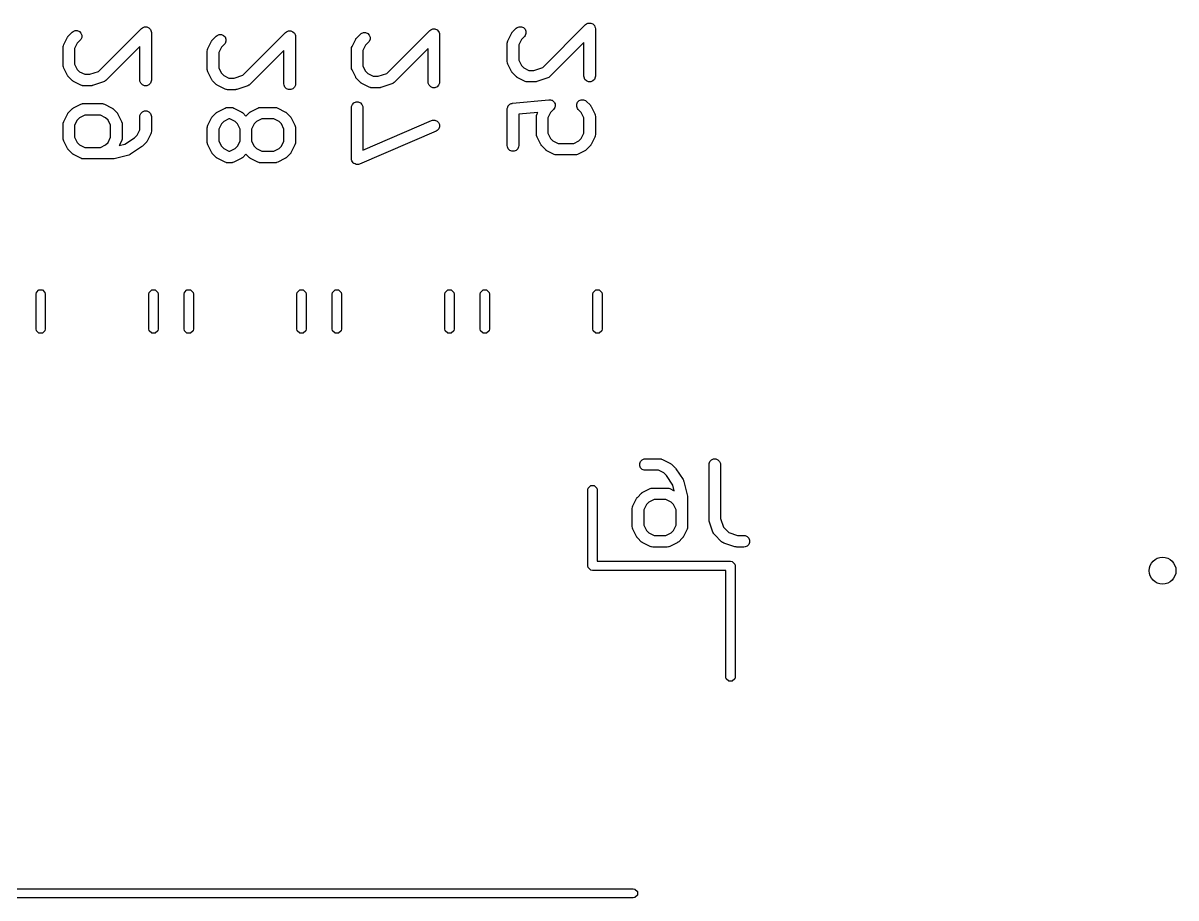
# Model space of a CAD drawing. Extents: x 0.28 to 2.83, y 0.23 to 2.12.
# Drawn here: x 2.215 to 2.807, y 0.232 to 0.681 of the extents above; entities that cross this region are included whole.
import ezdxf

# ---------------------------------------------------------------- set-up
doc = ezdxf.new("R2010")
doc.units = 0
doc.header["$MEASUREMENT"] = 0
doc.layers.add('BLACK', color=7, linetype='CONTINUOUS')

msp = doc.modelspace()

# ---------------------------------------------------------------- linework, layer by layer
at = {"layer": 'BLACK', "linetype": 'CONTINUOUS'}
for p, q in [((2.50427, 0.68064), (2.50502, 0.68095)), ((2.50502, 0.68095), (2.50533, 0.68108)), ((2.50533, 0.68108), (2.50648, 0.68108)), ((2.50648, 0.68108), (2.50755, 0.68064)), ((2.23832, 0.67452), (2.2402, 0.6764)), ((2.2402, 0.6764), (2.24065, 0.67677)), ((2.24065, 0.67677), (2.24171, 0.67721)), ((2.24171, 0.67721), (2.24286, 0.67721)), ((2.24286, 0.67721), (2.24393, 0.67677)), ((2.24393, 0.67677), (2.24474, 0.67595)), ((2.24474, 0.67595), (2.24518, 0.67489)), ((2.24518, 0.67489), (2.24518, 0.67374)), ((2.25381, 0.65627), (2.27582, 0.67827)), ((2.27582, 0.67827), (2.27627, 0.67864)), ((2.27627, 0.67864), (2.27702, 0.67895)), ((2.27702, 0.67895), (2.27733, 0.67908)), ((2.27733, 0.67908), (2.27848, 0.67908)), ((2.27848, 0.67908), (2.27955, 0.67864)), ((2.27955, 0.67864), (2.28036, 0.67783)), ((2.28036, 0.67783), (2.28062, 0.67721)), ((2.28062, 0.67721), (2.2808, 0.67676)), ((2.2808, 0.67676), (2.28086, 0.67619)), ((2.28086, 0.67619), (2.28086, 0.65181)), ((2.3142, 0.6744), (2.31465, 0.67477)), ((2.31465, 0.67477), (2.31571, 0.67521)), ((2.31571, 0.67521), (2.31686, 0.67521)), ((2.31686, 0.67521), (2.31793, 0.67477)), ((2.31793, 0.67477), (2.31874, 0.67395)), ((2.32781, 0.65427), (2.34982, 0.67627)), ((2.34982, 0.67627), (2.35027, 0.67664)), ((2.35027, 0.67664), (2.35102, 0.67695)), ((2.35102, 0.67695), (2.35133, 0.67708)), ((2.35133, 0.67708), (2.35248, 0.67708)), ((2.35248, 0.67708), (2.35355, 0.67664)), ((2.35355, 0.67664), (2.35436, 0.67583)), ((2.35436, 0.67583), (2.35462, 0.67521)), ((2.35462, 0.67521), (2.3548, 0.67476)), ((2.3548, 0.67476), (2.35486, 0.67419)), ((2.38632, 0.67352), (2.3882, 0.6754)), ((2.3882, 0.6754), (2.38865, 0.67577)), ((2.38865, 0.67577), (2.38971, 0.67621)), ((2.38971, 0.67621), (2.39086, 0.67621)), ((2.39086, 0.67621), (2.39193, 0.67577)), ((2.39193, 0.67577), (2.39274, 0.67495)), ((2.39274, 0.67495), (2.39318, 0.67389)), ((2.40181, 0.65527), (2.42382, 0.67727)), ((2.42382, 0.67727), (2.42427, 0.67764)), ((2.42427, 0.67764), (2.42502, 0.67795)), ((2.42502, 0.67795), (2.42533, 0.67808)), ((2.42533, 0.67808), (2.42648, 0.67808)), ((2.42648, 0.67808), (2.42755, 0.67764)), ((2.42755, 0.67764), (2.42836, 0.67683)), ((2.42836, 0.67683), (2.42862, 0.67621)), ((2.42862, 0.67621), (2.4288, 0.67576)), ((2.4288, 0.67576), (2.42886, 0.67519)), ((2.42886, 0.67519), (2.42886, 0.65081)), ((2.4639, 0.67201), (2.46577, 0.67576)), ((2.46577, 0.67576), (2.46593, 0.676)), ((2.46593, 0.676), (2.46596, 0.67608)), ((2.46596, 0.67608), (2.46602, 0.67616)), ((2.46602, 0.67616), (2.46608, 0.67625)), ((2.46608, 0.67625), (2.46614, 0.6763)), ((2.46614, 0.6763), (2.46632, 0.67652)), ((2.46632, 0.67652), (2.4682, 0.6784)), ((2.4682, 0.6784), (2.46865, 0.67877)), ((2.46865, 0.67877), (2.46971, 0.67921)), ((2.46971, 0.67921), (2.47086, 0.67921)), ((2.47086, 0.67921), (2.47193, 0.67877)), ((2.47193, 0.67877), (2.47274, 0.67795)), ((2.47274, 0.67795), (2.47318, 0.67689)), ((2.47318, 0.67574), (2.47274, 0.67467)), ((2.47318, 0.67689), (2.47318, 0.67574)), ((2.48181, 0.65827), (2.50382, 0.68027)), ((2.50382, 0.68027), (2.50427, 0.68064)), ((2.50755, 0.68064), (2.50836, 0.67983)), ((2.50836, 0.67983), (2.50862, 0.67921)), ((2.50862, 0.67921), (2.5088, 0.67876)), ((2.5088, 0.67876), (2.50886, 0.67819)), ((2.50886, 0.67819), (2.50886, 0.65381)), ((2.23558, 0.66869), (2.23564, 0.66926)), ((2.23564, 0.66926), (2.23568, 0.66936)), ((2.23568, 0.66936), (2.23569, 0.66947)), ((2.23569, 0.66947), (2.2359, 0.67001)), ((2.2359, 0.67001), (2.23777, 0.67376)), ((2.23777, 0.67376), (2.23793, 0.674)), ((2.23793, 0.674), (2.23796, 0.67408)), ((2.23796, 0.67408), (2.23802, 0.67416)), ((2.23802, 0.67416), (2.23808, 0.67425)), ((2.23808, 0.67425), (2.23814, 0.6743)), ((2.23814, 0.6743), (2.23832, 0.67452)), ((2.24284, 0.67069), (2.24149, 0.66799)), ((2.24437, 0.67222), (2.24284, 0.67069)), ((2.24474, 0.67267), (2.24437, 0.67222)), ((2.24518, 0.67374), (2.24474, 0.67267)), ((2.27495, 0.66906), (2.2575, 0.6516)), ((2.27495, 0.65181), (2.27495, 0.66906)), ((2.3099, 0.66801), (2.31177, 0.67176)), ((2.31177, 0.67176), (2.31193, 0.672)), ((2.31193, 0.672), (2.31196, 0.67208)), ((2.31196, 0.67208), (2.31202, 0.67216)), ((2.31202, 0.67216), (2.31208, 0.67225)), ((2.31208, 0.67225), (2.31214, 0.6723)), ((2.31214, 0.6723), (2.31232, 0.67252)), ((2.31232, 0.67252), (2.3142, 0.6744)), ((2.31837, 0.67022), (2.31684, 0.66869)), ((2.31874, 0.67067), (2.31837, 0.67022)), ((2.31874, 0.67395), (2.31918, 0.67289)), ((2.31918, 0.67174), (2.31874, 0.67067)), ((2.31918, 0.67289), (2.31918, 0.67174)), ((2.35486, 0.67419), (2.35486, 0.64981)), ((2.38369, 0.66847), (2.3839, 0.66901)), ((2.3839, 0.66901), (2.38577, 0.67276)), ((2.38577, 0.67276), (2.38593, 0.673)), ((2.38593, 0.673), (2.38596, 0.67308)), ((2.38596, 0.67308), (2.38602, 0.67316)), ((2.38602, 0.67316), (2.38608, 0.67325)), ((2.38608, 0.67325), (2.38614, 0.6733)), ((2.38614, 0.6733), (2.38632, 0.67352)), ((2.39084, 0.66969), (2.38949, 0.66699)), ((2.39237, 0.67122), (2.39084, 0.66969)), ((2.39274, 0.67167), (2.39237, 0.67122)), ((2.39318, 0.67274), (2.39274, 0.67167)), ((2.39318, 0.67389), (2.39318, 0.67274)), ((2.46358, 0.67069), (2.46364, 0.67126)), ((2.46358, 0.66131), (2.46358, 0.67069)), ((2.46364, 0.67126), (2.46368, 0.67136)), ((2.46368, 0.67136), (2.46369, 0.67147)), ((2.46369, 0.67147), (2.4639, 0.67201)), ((2.47084, 0.67269), (2.46949, 0.66999)), ((2.46949, 0.66999), (2.46949, 0.66201)), ((2.47237, 0.67422), (2.47084, 0.67269)), ((2.47274, 0.67467), (2.47237, 0.67422)), ((2.50295, 0.67106), (2.4855, 0.6536)), ((2.50295, 0.65381), (2.50295, 0.67106)), ((2.23558, 0.65931), (2.23558, 0.66869)), ((2.24149, 0.66799), (2.24149, 0.66001)), ((2.30958, 0.66669), (2.30964, 0.66726)), ((2.30958, 0.65731), (2.30958, 0.66669)), ((2.30964, 0.66726), (2.30968, 0.66736)), ((2.30968, 0.66736), (2.30969, 0.66747)), ((2.30969, 0.66747), (2.3099, 0.66801)), ((2.31684, 0.66869), (2.31549, 0.66599)), ((2.31549, 0.66599), (2.31549, 0.65801)), ((2.34895, 0.66706), (2.3315, 0.6496)), ((2.34895, 0.64981), (2.34895, 0.66706)), ((2.38358, 0.66769), (2.38364, 0.66826)), ((2.38358, 0.65831), (2.38358, 0.66769)), ((2.38364, 0.66826), (2.38368, 0.66836)), ((2.38368, 0.66836), (2.38369, 0.66847)), ((2.38949, 0.66699), (2.38949, 0.65901)), ((2.42295, 0.66806), (2.4055, 0.6506)), ((2.42295, 0.65081), (2.42295, 0.66806)), ((2.23564, 0.65874), (2.23558, 0.65931)), ((2.23568, 0.65864), (2.23564, 0.65874)), ((2.23569, 0.65853), (2.23568, 0.65864)), ((2.2359, 0.65799), (2.23569, 0.65853)), ((2.23777, 0.65424), (2.2359, 0.65799)), ((2.24149, 0.66001), (2.24284, 0.65731)), ((2.24284, 0.65731), (2.24403, 0.65612)), ((2.30964, 0.65674), (2.30958, 0.65731)), ((2.31549, 0.65801), (2.31684, 0.65531)), ((2.38364, 0.65774), (2.38358, 0.65831)), ((2.38368, 0.65764), (2.38364, 0.65774)), ((2.38369, 0.65753), (2.38368, 0.65764)), ((2.3839, 0.65699), (2.38369, 0.65753)), ((2.38949, 0.65901), (2.39084, 0.65631)), ((2.46364, 0.66074), (2.46358, 0.66131)), ((2.46368, 0.66064), (2.46364, 0.66074)), ((2.46369, 0.66053), (2.46368, 0.66064)), ((2.4639, 0.65999), (2.46369, 0.66053)), ((2.46577, 0.65624), (2.4639, 0.65999)), ((2.46949, 0.66201), (2.47084, 0.65931)), ((2.47084, 0.65931), (2.47203, 0.65812)), ((2.47203, 0.65812), (2.47473, 0.65677)), ((2.47731, 0.65677), (2.48181, 0.65827)), ((2.23793, 0.654), (2.23777, 0.65424)), ((2.23796, 0.65392), (2.23793, 0.654)), ((2.23802, 0.65384), (2.23796, 0.65392)), ((2.23808, 0.65375), (2.23802, 0.65384)), ((2.23814, 0.6537), (2.23808, 0.65375)), ((2.23832, 0.65348), (2.23814, 0.6537)), ((2.2402, 0.6516), (2.23832, 0.65348)), ((2.24042, 0.65142), (2.2402, 0.6516)), ((2.24048, 0.65136), (2.24042, 0.65142)), ((2.24056, 0.6513), (2.24048, 0.65136)), ((2.24065, 0.65123), (2.24056, 0.6513)), ((2.24072, 0.6512), (2.24065, 0.65123)), ((2.24097, 0.65105), (2.24072, 0.6512)), ((2.24403, 0.65612), (2.24673, 0.65477)), ((2.24673, 0.65477), (2.24931, 0.65477)), ((2.24931, 0.65477), (2.25381, 0.65627)), ((2.25687, 0.65112), (2.25634, 0.65089)), ((2.25695, 0.65119), (2.25687, 0.65112)), ((2.25705, 0.65123), (2.25695, 0.65119)), ((2.2575, 0.6516), (2.25705, 0.65123)), ((2.27501, 0.65124), (2.27495, 0.65181)), ((2.27545, 0.65017), (2.27501, 0.65124)), ((2.2808, 0.65124), (2.28036, 0.65017)), ((2.28086, 0.65181), (2.2808, 0.65124)), ((2.30968, 0.65664), (2.30964, 0.65674)), ((2.30969, 0.65653), (2.30968, 0.65664)), ((2.3099, 0.65599), (2.30969, 0.65653)), ((2.31177, 0.65224), (2.3099, 0.65599)), ((2.31193, 0.652), (2.31177, 0.65224)), ((2.31196, 0.65192), (2.31193, 0.652)), ((2.31202, 0.65184), (2.31196, 0.65192)), ((2.31208, 0.65175), (2.31202, 0.65184)), ((2.31214, 0.6517), (2.31208, 0.65175)), ((2.31232, 0.65148), (2.31214, 0.6517)), ((2.3142, 0.6496), (2.31232, 0.65148)), ((2.31684, 0.65531), (2.31803, 0.65412)), ((2.31803, 0.65412), (2.32073, 0.65277)), ((2.32073, 0.65277), (2.32331, 0.65277)), ((2.32331, 0.65277), (2.32781, 0.65427)), ((2.38577, 0.65324), (2.3839, 0.65699)), ((2.38593, 0.653), (2.38577, 0.65324)), ((2.38596, 0.65292), (2.38593, 0.653)), ((2.38602, 0.65284), (2.38596, 0.65292)), ((2.38608, 0.65275), (2.38602, 0.65284)), ((2.38614, 0.6527), (2.38608, 0.65275)), ((2.38632, 0.65248), (2.38614, 0.6527)), ((2.3882, 0.6506), (2.38632, 0.65248)), ((2.39084, 0.65631), (2.39203, 0.65512)), ((2.39203, 0.65512), (2.39473, 0.65377)), ((2.39473, 0.65377), (2.39731, 0.65377)), ((2.39731, 0.65377), (2.40181, 0.65527)), ((2.46593, 0.656), (2.46577, 0.65624)), ((2.46596, 0.65592), (2.46593, 0.656)), ((2.46602, 0.65584), (2.46596, 0.65592)), ((2.46608, 0.65575), (2.46602, 0.65584)), ((2.46614, 0.6557), (2.46608, 0.65575)), ((2.46632, 0.65548), (2.46614, 0.6557)), ((2.4682, 0.6536), (2.46632, 0.65548)), ((2.46842, 0.65342), (2.4682, 0.6536)), ((2.46848, 0.65336), (2.46842, 0.65342)), ((2.46856, 0.6533), (2.46848, 0.65336)), ((2.46865, 0.65323), (2.46856, 0.6533)), ((2.46872, 0.6532), (2.46865, 0.65323)), ((2.46897, 0.65305), (2.46872, 0.6532)), ((2.47271, 0.65117), (2.46897, 0.65305)), ((2.47326, 0.65097), (2.47271, 0.65117)), ((2.47473, 0.65677), (2.47731, 0.65677)), ((2.48434, 0.65289), (2.47872, 0.65101)), ((2.48487, 0.65312), (2.48434, 0.65289)), ((2.48495, 0.65319), (2.48487, 0.65312)), ((2.48505, 0.65323), (2.48495, 0.65319)), ((2.4855, 0.6536), (2.48505, 0.65323)), ((2.50301, 0.65324), (2.50295, 0.65381)), ((2.50345, 0.65217), (2.50301, 0.65324)), ((2.50427, 0.65136), (2.50345, 0.65217)), ((2.50533, 0.65092), (2.50427, 0.65136)), ((2.50755, 0.65136), (2.50648, 0.65092)), ((2.50836, 0.65217), (2.50755, 0.65136)), ((2.5088, 0.65324), (2.50836, 0.65217)), ((2.50886, 0.65381), (2.5088, 0.65324)), ((2.24471, 0.64917), (2.24097, 0.65105)), ((2.24526, 0.64897), (2.24471, 0.64917)), ((2.24536, 0.64896), (2.24526, 0.64897)), ((2.24546, 0.64892), (2.24536, 0.64896)), ((2.24604, 0.64886), (2.24546, 0.64892)), ((2.24978, 0.64886), (2.24604, 0.64886)), ((2.25008, 0.64889), (2.24978, 0.64886)), ((2.25015, 0.64888), (2.25008, 0.64889)), ((2.25026, 0.64891), (2.25015, 0.64888)), ((2.25036, 0.64892), (2.25026, 0.64891)), ((2.25043, 0.64895), (2.25036, 0.64892)), ((2.25072, 0.64901), (2.25043, 0.64895)), ((2.25634, 0.65089), (2.25072, 0.64901)), ((2.27627, 0.64936), (2.27545, 0.65017)), ((2.27733, 0.64892), (2.27627, 0.64936)), ((2.27848, 0.64892), (2.27733, 0.64892)), ((2.27955, 0.64936), (2.27848, 0.64892)), ((2.28036, 0.65017), (2.27955, 0.64936)), ((2.31442, 0.64942), (2.3142, 0.6496)), ((2.31448, 0.64936), (2.31442, 0.64942)), ((2.31456, 0.6493), (2.31448, 0.64936)), ((2.31465, 0.64923), (2.31456, 0.6493)), ((2.31472, 0.6492), (2.31465, 0.64923)), ((2.31497, 0.64905), (2.31472, 0.6492)), ((2.31871, 0.64717), (2.31497, 0.64905)), ((2.31926, 0.64697), (2.31871, 0.64717)), ((2.31936, 0.64696), (2.31926, 0.64697)), ((2.31946, 0.64692), (2.31936, 0.64696)), ((2.32004, 0.64686), (2.31946, 0.64692)), ((2.32378, 0.64686), (2.32004, 0.64686)), ((2.32408, 0.64689), (2.32378, 0.64686)), ((2.32415, 0.64688), (2.32408, 0.64689)), ((2.32426, 0.64691), (2.32415, 0.64688)), ((2.32436, 0.64692), (2.32426, 0.64691)), ((2.32443, 0.64695), (2.32436, 0.64692)), ((2.32472, 0.64701), (2.32443, 0.64695)), ((2.33034, 0.64889), (2.32472, 0.64701)), ((2.33087, 0.64912), (2.33034, 0.64889)), ((2.33095, 0.64919), (2.33087, 0.64912)), ((2.33105, 0.64923), (2.33095, 0.64919)), ((2.3315, 0.6496), (2.33105, 0.64923)), ((2.34901, 0.64924), (2.34895, 0.64981)), ((2.34945, 0.64817), (2.34901, 0.64924)), ((2.35027, 0.64736), (2.34945, 0.64817)), ((2.35133, 0.64692), (2.35027, 0.64736)), ((2.35248, 0.64692), (2.35133, 0.64692)), ((2.35355, 0.64736), (2.35248, 0.64692)), ((2.35436, 0.64817), (2.35355, 0.64736)), ((2.3548, 0.64924), (2.35436, 0.64817)), ((2.35486, 0.64981), (2.3548, 0.64924)), ((2.38842, 0.65042), (2.3882, 0.6506)), ((2.38848, 0.65036), (2.38842, 0.65042)), ((2.38856, 0.6503), (2.38848, 0.65036)), ((2.38865, 0.65023), (2.38856, 0.6503)), ((2.38872, 0.6502), (2.38865, 0.65023)), ((2.38897, 0.65005), (2.38872, 0.6502)), ((2.39271, 0.64817), (2.38897, 0.65005)), ((2.39326, 0.64797), (2.39271, 0.64817)), ((2.39336, 0.64796), (2.39326, 0.64797)), ((2.39346, 0.64792), (2.39336, 0.64796)), ((2.39404, 0.64786), (2.39346, 0.64792)), ((2.39778, 0.64786), (2.39404, 0.64786)), ((2.39808, 0.64789), (2.39778, 0.64786)), ((2.39815, 0.64788), (2.39808, 0.64789)), ((2.39826, 0.64791), (2.39815, 0.64788)), ((2.39836, 0.64792), (2.39826, 0.64791)), ((2.39843, 0.64795), (2.39836, 0.64792)), ((2.39872, 0.64801), (2.39843, 0.64795)), ((2.40434, 0.64989), (2.39872, 0.64801)), ((2.40487, 0.65012), (2.40434, 0.64989)), ((2.40495, 0.65019), (2.40487, 0.65012)), ((2.40505, 0.65023), (2.40495, 0.65019)), ((2.4055, 0.6506), (2.40505, 0.65023)), ((2.42301, 0.65024), (2.42295, 0.65081)), ((2.42345, 0.64917), (2.42301, 0.65024)), ((2.42427, 0.64836), (2.42345, 0.64917)), ((2.42533, 0.64792), (2.42427, 0.64836)), ((2.42648, 0.64792), (2.42533, 0.64792)), ((2.42755, 0.64836), (2.42648, 0.64792)), ((2.42836, 0.64917), (2.42755, 0.64836)), ((2.4288, 0.65024), (2.42836, 0.64917)), ((2.42886, 0.65081), (2.4288, 0.65024)), ((2.47336, 0.65096), (2.47326, 0.65097)), ((2.47346, 0.65092), (2.47336, 0.65096)), ((2.47404, 0.65086), (2.47346, 0.65092)), ((2.47778, 0.65086), (2.47404, 0.65086)), ((2.47808, 0.65089), (2.47778, 0.65086)), ((2.47815, 0.65088), (2.47808, 0.65089)), ((2.47826, 0.65091), (2.47815, 0.65088)), ((2.47836, 0.65092), (2.47826, 0.65091)), ((2.47843, 0.65095), (2.47836, 0.65092)), ((2.47872, 0.65101), (2.47843, 0.65095)), ((2.50648, 0.65092), (2.50533, 0.65092)), ((2.24097, 0.63758), (2.24471, 0.63946)), ((2.24471, 0.63946), (2.24526, 0.63966)), ((2.24526, 0.63966), (2.24536, 0.63967)), ((2.24536, 0.63967), (2.24546, 0.63971)), ((2.24546, 0.63971), (2.24604, 0.63977)), ((2.24604, 0.63977), (2.25541, 0.63977)), ((2.25541, 0.63977), (2.25599, 0.63971)), ((2.25599, 0.63971), (2.25608, 0.63967)), ((2.25608, 0.63967), (2.25619, 0.63966)), ((2.25619, 0.63966), (2.25673, 0.63946)), ((2.25673, 0.63946), (2.26048, 0.63758)), ((2.38364, 0.63827), (2.38408, 0.63933)), ((2.38408, 0.63933), (2.3849, 0.64015)), ((2.3849, 0.64015), (2.38596, 0.64059)), ((2.38596, 0.64059), (2.38711, 0.64059)), ((2.38711, 0.64059), (2.38818, 0.64015)), ((2.38818, 0.64015), (2.38899, 0.63933)), ((2.38899, 0.63933), (2.38943, 0.63827)), ((2.46466, 0.63922), (2.46479, 0.63929)), ((2.46479, 0.63929), (2.4649, 0.6394)), ((2.4649, 0.6394), (2.46529, 0.63956)), ((2.46529, 0.63956), (2.46567, 0.63977)), ((2.46567, 0.63977), (2.46589, 0.63981)), ((2.46589, 0.63981), (2.46596, 0.63984)), ((2.46596, 0.63984), (2.46603, 0.63984)), ((2.46603, 0.63984), (2.46624, 0.63988)), ((2.46624, 0.63988), (2.48499, 0.64175)), ((2.48499, 0.64175), (2.48557, 0.64175)), ((2.48557, 0.64175), (2.48571, 0.64171)), ((2.48571, 0.64171), (2.48586, 0.64171)), ((2.48586, 0.64171), (2.48626, 0.64155)), ((2.48626, 0.64155), (2.48667, 0.64142)), ((2.48667, 0.64142), (2.48679, 0.64133)), ((2.48679, 0.64133), (2.48692, 0.64127)), ((2.48692, 0.64127), (2.48723, 0.64097)), ((2.48723, 0.64097), (2.48756, 0.64069)), ((2.48756, 0.64069), (2.48763, 0.64056)), ((2.48763, 0.64056), (2.48774, 0.64046)), ((2.48774, 0.64046), (2.4879, 0.64006)), ((2.4879, 0.64006), (2.48811, 0.63968)), ((2.48811, 0.63968), (2.48812, 0.63953)), ((2.48812, 0.63953), (2.48818, 0.63939)), ((2.48818, 0.63939), (2.48818, 0.63896)), ((2.49926, 0.63939), (2.4997, 0.64046)), ((2.49926, 0.63824), (2.49926, 0.63939)), ((2.4997, 0.64046), (2.50052, 0.64127)), ((2.50052, 0.64127), (2.50158, 0.64171)), ((2.50158, 0.64171), (2.50273, 0.64171)), ((2.50273, 0.64171), (2.5038, 0.64127)), ((2.5038, 0.64127), (2.50424, 0.6409)), ((2.50424, 0.6409), (2.50612, 0.63903)), ((2.2359, 0.63064), (2.23777, 0.63439)), ((2.23777, 0.63439), (2.23793, 0.63463)), ((2.23793, 0.63463), (2.23796, 0.63471)), ((2.23796, 0.63471), (2.23802, 0.63479)), ((2.23802, 0.63479), (2.23808, 0.63488)), ((2.23808, 0.63488), (2.23814, 0.63493)), ((2.23814, 0.63493), (2.23832, 0.63515)), ((2.23832, 0.63515), (2.2402, 0.63703)), ((2.2402, 0.63703), (2.24042, 0.63721)), ((2.24042, 0.63721), (2.24048, 0.63727)), ((2.24048, 0.63727), (2.24056, 0.63733)), ((2.24056, 0.63733), (2.24065, 0.6374)), ((2.24065, 0.6374), (2.24072, 0.63743)), ((2.24072, 0.63743), (2.24097, 0.63758)), ((2.24673, 0.63386), (2.24403, 0.63251)), ((2.25471, 0.63386), (2.24673, 0.63386)), ((2.25741, 0.63251), (2.25471, 0.63386)), ((2.26048, 0.63758), (2.26073, 0.63743)), ((2.26073, 0.63743), (2.2608, 0.6374)), ((2.2608, 0.6374), (2.26088, 0.63733)), ((2.26088, 0.63733), (2.26097, 0.63727)), ((2.26097, 0.63727), (2.26102, 0.63721)), ((2.26102, 0.63721), (2.26125, 0.63703)), ((2.26125, 0.63703), (2.26312, 0.63515)), ((2.26312, 0.63515), (2.26331, 0.63493)), ((2.26331, 0.63493), (2.26337, 0.63488)), ((2.26337, 0.63488), (2.26342, 0.63479)), ((2.26342, 0.63479), (2.26349, 0.63471)), ((2.26349, 0.63471), (2.26352, 0.63463)), ((2.26352, 0.63463), (2.26367, 0.63439)), ((2.26367, 0.63439), (2.26555, 0.63064)), ((2.27495, 0.63307), (2.27501, 0.63364)), ((2.27501, 0.63364), (2.27545, 0.63471)), ((2.27545, 0.63471), (2.27627, 0.63552)), ((2.27627, 0.63552), (2.27733, 0.63596)), ((2.27733, 0.63596), (2.27848, 0.63596)), ((2.27848, 0.63596), (2.27955, 0.63552)), ((2.27955, 0.63552), (2.28036, 0.63471)), ((2.28036, 0.63471), (2.2808, 0.63364)), ((2.2808, 0.63364), (2.28086, 0.63307)), ((2.31232, 0.63315), (2.3142, 0.63503)), ((2.3142, 0.63503), (2.31442, 0.63521)), ((2.31442, 0.63521), (2.31448, 0.63527)), ((2.31448, 0.63527), (2.31456, 0.63533)), ((2.31456, 0.63533), (2.31465, 0.6354)), ((2.31465, 0.6354), (2.31472, 0.63543)), ((2.31472, 0.63543), (2.31497, 0.63558)), ((2.31497, 0.63558), (2.31871, 0.63746)), ((2.31871, 0.63746), (2.31926, 0.63766)), ((2.31926, 0.63766), (2.31936, 0.63767)), ((2.31936, 0.63767), (2.31946, 0.63771)), ((2.31946, 0.63771), (2.32004, 0.63777)), ((2.32004, 0.63777), (2.32191, 0.63777)), ((2.32191, 0.63777), (2.32249, 0.63771)), ((2.32249, 0.63771), (2.32258, 0.63767)), ((2.32258, 0.63767), (2.32269, 0.63766)), ((2.32269, 0.63766), (2.32323, 0.63746)), ((2.32323, 0.63746), (2.32698, 0.63558)), ((2.32698, 0.63558), (2.32723, 0.63543)), ((2.32723, 0.63543), (2.3273, 0.6354)), ((2.3273, 0.6354), (2.32738, 0.63533)), ((2.32738, 0.63533), (2.32747, 0.63527)), ((2.32747, 0.63527), (2.32752, 0.63521)), ((2.32752, 0.63521), (2.32775, 0.63503)), ((2.32775, 0.63503), (2.32941, 0.63337)), ((2.32941, 0.63337), (2.33107, 0.63503)), ((2.33107, 0.63503), (2.3313, 0.63521)), ((2.3313, 0.63521), (2.33135, 0.63527)), ((2.33135, 0.63527), (2.33144, 0.63533)), ((2.33144, 0.63533), (2.33152, 0.6354)), ((2.33152, 0.6354), (2.33159, 0.63543)), ((2.33159, 0.63543), (2.33184, 0.63558)), ((2.33184, 0.63558), (2.33559, 0.63746)), ((2.33559, 0.63746), (2.33613, 0.63766)), ((2.33613, 0.63766), (2.33623, 0.63767)), ((2.33623, 0.63767), (2.33633, 0.63771)), ((2.33633, 0.63771), (2.33691, 0.63777)), ((2.33691, 0.63777), (2.34441, 0.63777)), ((2.34441, 0.63777), (2.34498, 0.63771)), ((2.34498, 0.63771), (2.34508, 0.63767)), ((2.34508, 0.63767), (2.34519, 0.63766)), ((2.34519, 0.63766), (2.34573, 0.63746)), ((2.34573, 0.63746), (2.34948, 0.63558)), ((2.34948, 0.63558), (2.34973, 0.63543)), ((2.34973, 0.63543), (2.3498, 0.6354)), ((2.3498, 0.6354), (2.34988, 0.63533)), ((2.34988, 0.63533), (2.34997, 0.63527)), ((2.34997, 0.63527), (2.35002, 0.63521)), ((2.35002, 0.63521), (2.35024, 0.63503)), ((2.35024, 0.63503), (2.35212, 0.63315)), ((2.38358, 0.63769), (2.38364, 0.63827)), ((2.38358, 0.61144), (2.38358, 0.63769)), ((2.38943, 0.63827), (2.38949, 0.63769)), ((2.38949, 0.63769), (2.38949, 0.61592)), ((2.46358, 0.63694), (2.4636, 0.63715)), ((2.46358, 0.61819), (2.46358, 0.63694)), ((2.4636, 0.63723), (2.46362, 0.6373)), ((2.4636, 0.63715), (2.4636, 0.63723)), ((2.46362, 0.6373), (2.46364, 0.63752)), ((2.46364, 0.63752), (2.46381, 0.63792)), ((2.46381, 0.63792), (2.46393, 0.63833)), ((2.46393, 0.63833), (2.46402, 0.63844)), ((2.46402, 0.63844), (2.46408, 0.63858)), ((2.46408, 0.63858), (2.46439, 0.63889)), ((2.46439, 0.63889), (2.46466, 0.63922)), ((2.47926, 0.63525), (2.46949, 0.63427)), ((2.46949, 0.63427), (2.46949, 0.61819)), ((2.47858, 0.63319), (2.47864, 0.63377)), ((2.47864, 0.63377), (2.47868, 0.63387)), ((2.47868, 0.63387), (2.47869, 0.63397)), ((2.47869, 0.63397), (2.47889, 0.63451)), ((2.47889, 0.63451), (2.47926, 0.63525)), ((2.48584, 0.63519), (2.48449, 0.63249)), ((2.48737, 0.63673), (2.48584, 0.63519)), ((2.48774, 0.63718), (2.48737, 0.63673)), ((2.4878, 0.63731), (2.48774, 0.63718)), ((2.48789, 0.63743), (2.4878, 0.63731)), ((2.48801, 0.63784), (2.48789, 0.63743)), ((2.48818, 0.63824), (2.48801, 0.63784)), ((2.48818, 0.63896), (2.48822, 0.63853)), ((2.48822, 0.63853), (2.48818, 0.63839)), ((2.48818, 0.63839), (2.48818, 0.63824)), ((2.4997, 0.63718), (2.49926, 0.63824)), ((2.50007, 0.63673), (2.4997, 0.63718)), ((2.5016, 0.63519), (2.50007, 0.63673)), ((2.50295, 0.63249), (2.5016, 0.63519)), ((2.50612, 0.63903), (2.50631, 0.6388)), ((2.50631, 0.6388), (2.50636, 0.63875)), ((2.50636, 0.63875), (2.50642, 0.63866)), ((2.50642, 0.63866), (2.50649, 0.63858)), ((2.50649, 0.63858), (2.50652, 0.63851)), ((2.50652, 0.63851), (2.50667, 0.63826)), ((2.50667, 0.63826), (2.50855, 0.63451)), ((2.50855, 0.63451), (2.50875, 0.63397)), ((2.50875, 0.63397), (2.50876, 0.63387)), ((2.50876, 0.63387), (2.5088, 0.63377)), ((2.5088, 0.63377), (2.50886, 0.63319)), ((2.23558, 0.62932), (2.23564, 0.62989)), ((2.23558, 0.62182), (2.23558, 0.62932)), ((2.23564, 0.62989), (2.23568, 0.62999)), ((2.23568, 0.62999), (2.23569, 0.6301)), ((2.23569, 0.6301), (2.2359, 0.63064)), ((2.24284, 0.63132), (2.24149, 0.62862)), ((2.24149, 0.62862), (2.24149, 0.62251)), ((2.24403, 0.63251), (2.24284, 0.63132)), ((2.25861, 0.63132), (2.25741, 0.63251)), ((2.25996, 0.62862), (2.25861, 0.63132)), ((2.25996, 0.62251), (2.25996, 0.62862)), ((2.26555, 0.63064), (2.26576, 0.6301)), ((2.26576, 0.6301), (2.26576, 0.62999)), ((2.26576, 0.62999), (2.2658, 0.62989)), ((2.2658, 0.62989), (2.26586, 0.62932)), ((2.26586, 0.62932), (2.26586, 0.62182)), ((2.27495, 0.62626), (2.27495, 0.63307)), ((2.28086, 0.63307), (2.28086, 0.62557)), ((2.30958, 0.62732), (2.30964, 0.62789)), ((2.30964, 0.62789), (2.30968, 0.62799)), ((2.30968, 0.62799), (2.30969, 0.6281)), ((2.30969, 0.6281), (2.3099, 0.62864)), ((2.3099, 0.62864), (2.31177, 0.63239)), ((2.31177, 0.63239), (2.31193, 0.63263)), ((2.31193, 0.63263), (2.31196, 0.63271)), ((2.31196, 0.63271), (2.31202, 0.63279)), ((2.31202, 0.63279), (2.31208, 0.63288)), ((2.31208, 0.63288), (2.31214, 0.63293)), ((2.31214, 0.63293), (2.31232, 0.63315)), ((2.31684, 0.62932), (2.31549, 0.62662)), ((2.31803, 0.63051), (2.31684, 0.62932)), ((2.32073, 0.63186), (2.31803, 0.63051)), ((2.32121, 0.63186), (2.32073, 0.63186)), ((2.32391, 0.63051), (2.32121, 0.63186)), ((2.32511, 0.62932), (2.32391, 0.63051)), ((2.32646, 0.62662), (2.32511, 0.62932)), ((2.33371, 0.62932), (2.33236, 0.62662)), ((2.33491, 0.63051), (2.33371, 0.62932)), ((2.33761, 0.63186), (2.33491, 0.63051)), ((2.34371, 0.63186), (2.33761, 0.63186)), ((2.34641, 0.63051), (2.34371, 0.63186)), ((2.3476, 0.62932), (2.34641, 0.63051)), ((2.34895, 0.62662), (2.3476, 0.62932)), ((2.35212, 0.63315), (2.35231, 0.63293)), ((2.35231, 0.63293), (2.35236, 0.63288)), ((2.35236, 0.63288), (2.35242, 0.63279)), ((2.35242, 0.63279), (2.35249, 0.63271)), ((2.35249, 0.63271), (2.35252, 0.63263)), ((2.35252, 0.63263), (2.35267, 0.63239)), ((2.35267, 0.63239), (2.35455, 0.62864)), ((2.35455, 0.62864), (2.35475, 0.6281)), ((2.35475, 0.6281), (2.35476, 0.62799)), ((2.35476, 0.62799), (2.3548, 0.62789)), ((2.3548, 0.62789), (2.35486, 0.62732)), ((2.38949, 0.61592), (2.42474, 0.63103)), ((2.42474, 0.63103), (2.42529, 0.63121)), ((2.42529, 0.63121), (2.42645, 0.63122)), ((2.42645, 0.63122), (2.42752, 0.63079)), ((2.42752, 0.63079), (2.42834, 0.62999)), ((2.42834, 0.62999), (2.4288, 0.62893)), ((2.42881, 0.62778), (2.42838, 0.62671)), ((2.4288, 0.62893), (2.42881, 0.62778)), ((2.47858, 0.62382), (2.47858, 0.63319)), ((2.48449, 0.63249), (2.48449, 0.62451)), ((2.50295, 0.62451), (2.50295, 0.63249)), ((2.50886, 0.63319), (2.50886, 0.62382)), ((2.23564, 0.62124), (2.23558, 0.62182)), ((2.24149, 0.62251), (2.24284, 0.61982)), ((2.25861, 0.61982), (2.25996, 0.62251)), ((2.26586, 0.62182), (2.2658, 0.62124)), ((2.26732, 0.61893), (2.27228, 0.62224)), ((2.27228, 0.62224), (2.2736, 0.62357)), ((2.2736, 0.62357), (2.27495, 0.62626)), ((2.28055, 0.62425), (2.27867, 0.6205)), ((2.28075, 0.62479), (2.28055, 0.62425)), ((2.28076, 0.62489), (2.28075, 0.62479)), ((2.2808, 0.62499), (2.28076, 0.62489)), ((2.28086, 0.62557), (2.2808, 0.62499)), ((2.30958, 0.61982), (2.30958, 0.62732)), ((2.31549, 0.62662), (2.31549, 0.62051)), ((2.32646, 0.62051), (2.32646, 0.62662)), ((2.33236, 0.62662), (2.33236, 0.62051)), ((2.34895, 0.62051), (2.34895, 0.62662)), ((2.35486, 0.62732), (2.35486, 0.61982)), ((2.42707, 0.6256), (2.3877, 0.60873)), ((2.42758, 0.62588), (2.42707, 0.6256)), ((2.42838, 0.62671), (2.42758, 0.62588)), ((2.47864, 0.62324), (2.47858, 0.62382)), ((2.47868, 0.62314), (2.47864, 0.62324)), ((2.47869, 0.62304), (2.47868, 0.62314)), ((2.47889, 0.6225), (2.47869, 0.62304)), ((2.48077, 0.61875), (2.47889, 0.6225)), ((2.48449, 0.62451), (2.48584, 0.62182)), ((2.48584, 0.62182), (2.48703, 0.62062)), ((2.50041, 0.62062), (2.5016, 0.62182)), ((2.5016, 0.62182), (2.50295, 0.62451)), ((2.50855, 0.6225), (2.50667, 0.61875)), ((2.50875, 0.62304), (2.50855, 0.6225)), ((2.50876, 0.62314), (2.50875, 0.62304)), ((2.5088, 0.62324), (2.50876, 0.62314)), ((2.50886, 0.62382), (2.5088, 0.62324)), ((2.23568, 0.62114), (2.23564, 0.62124)), ((2.23569, 0.62104), (2.23568, 0.62114)), ((2.2359, 0.6205), (2.23569, 0.62104)), ((2.23777, 0.61675), (2.2359, 0.6205)), ((2.23793, 0.6165), (2.23777, 0.61675)), ((2.23796, 0.61643), (2.23793, 0.6165)), ((2.23802, 0.61635), (2.23796, 0.61643)), ((2.23808, 0.61626), (2.23802, 0.61635)), ((2.23814, 0.61621), (2.23808, 0.61626)), ((2.23832, 0.61598), (2.23814, 0.61621)), ((2.2402, 0.61411), (2.23832, 0.61598)), ((2.24284, 0.61982), (2.24403, 0.61862)), ((2.24403, 0.61862), (2.24673, 0.61727)), ((2.24673, 0.61727), (2.25471, 0.61727)), ((2.25471, 0.61727), (2.25741, 0.61862)), ((2.25741, 0.61862), (2.25861, 0.61982)), ((2.26555, 0.6205), (2.2644, 0.6182)), ((2.2644, 0.6182), (2.26732, 0.61893)), ((2.26576, 0.62104), (2.26555, 0.6205)), ((2.2658, 0.62124), (2.26576, 0.62114)), ((2.26576, 0.62114), (2.26576, 0.62104)), ((2.27579, 0.61749), (2.27017, 0.61374)), ((2.2758, 0.61749), (2.27579, 0.61749)), ((2.27602, 0.61767), (2.2758, 0.61749)), ((2.2758, 0.61749), (2.2758, 0.61749)), ((2.27624, 0.61785), (2.27602, 0.61767)), ((2.27812, 0.61973), (2.27624, 0.61786)), ((2.27624, 0.61786), (2.27624, 0.61785)), ((2.27624, 0.61785), (2.27624, 0.61785)), ((2.27831, 0.61996), (2.27812, 0.61973)), ((2.27836, 0.62001), (2.27831, 0.61996)), ((2.27842, 0.6201), (2.27836, 0.62001)), ((2.27849, 0.62018), (2.27842, 0.6201)), ((2.27852, 0.62025), (2.27849, 0.62018)), ((2.27867, 0.6205), (2.27852, 0.62025)), ((2.30964, 0.61924), (2.30958, 0.61982)), ((2.30968, 0.61914), (2.30964, 0.61924)), ((2.30969, 0.61904), (2.30968, 0.61914)), ((2.3099, 0.6185), (2.30969, 0.61904)), ((2.31177, 0.61475), (2.3099, 0.6185)), ((2.31549, 0.62051), (2.31684, 0.61782)), ((2.31684, 0.61782), (2.31803, 0.61662)), ((2.31803, 0.61662), (2.32073, 0.61527)), ((2.32121, 0.61527), (2.32391, 0.61662)), ((2.32391, 0.61662), (2.32511, 0.61782)), ((2.32511, 0.61782), (2.32646, 0.62051)), ((2.33236, 0.62051), (2.33371, 0.61782)), ((2.33371, 0.61782), (2.33491, 0.61662)), ((2.33491, 0.61662), (2.33761, 0.61527)), ((2.34371, 0.61527), (2.34641, 0.61662)), ((2.34641, 0.61662), (2.3476, 0.61782)), ((2.3476, 0.61782), (2.34895, 0.62051)), ((2.35455, 0.6185), (2.35267, 0.61475)), ((2.35475, 0.61904), (2.35455, 0.6185)), ((2.35476, 0.61914), (2.35475, 0.61904)), ((2.3548, 0.61924), (2.35476, 0.61914)), ((2.35486, 0.61982), (2.3548, 0.61924)), ((2.46364, 0.61762), (2.46358, 0.61819)), ((2.46408, 0.61655), (2.46364, 0.61762)), ((2.4649, 0.61574), (2.46408, 0.61655)), ((2.46596, 0.6153), (2.4649, 0.61574)), ((2.46818, 0.61574), (2.46711, 0.6153)), ((2.46899, 0.61655), (2.46818, 0.61574)), ((2.46943, 0.61762), (2.46899, 0.61655)), ((2.46949, 0.61819), (2.46943, 0.61762)), ((2.48092, 0.6185), (2.48077, 0.61875)), ((2.48095, 0.61843), (2.48092, 0.6185)), ((2.48102, 0.61835), (2.48095, 0.61843)), ((2.48108, 0.61826), (2.48102, 0.61835)), ((2.48114, 0.61821), (2.48108, 0.61826)), ((2.48132, 0.61798), (2.48114, 0.61821)), ((2.4832, 0.61611), (2.48132, 0.61798)), ((2.48342, 0.61592), (2.4832, 0.61611)), ((2.48347, 0.61586), (2.48342, 0.61592)), ((2.48356, 0.6158), (2.48347, 0.61586)), ((2.48364, 0.61574), (2.48356, 0.6158)), ((2.48372, 0.61571), (2.48364, 0.61574)), ((2.48396, 0.61555), (2.48372, 0.61571)), ((2.48703, 0.62062), (2.48973, 0.61927)), ((2.48973, 0.61927), (2.49771, 0.61927)), ((2.49771, 0.61927), (2.50041, 0.62062)), ((2.50373, 0.61571), (2.50348, 0.61555)), ((2.5038, 0.61574), (2.50373, 0.61571)), ((2.50388, 0.6158), (2.5038, 0.61574)), ((2.50397, 0.61586), (2.50388, 0.6158)), ((2.50402, 0.61592), (2.50397, 0.61586)), ((2.50424, 0.61611), (2.50402, 0.61592)), ((2.50612, 0.61798), (2.50424, 0.61611)), ((2.50631, 0.61821), (2.50612, 0.61798)), ((2.50636, 0.61826), (2.50631, 0.61821)), ((2.50642, 0.61835), (2.50636, 0.61826)), ((2.50649, 0.61843), (2.50642, 0.61835)), ((2.50652, 0.6185), (2.50649, 0.61843)), ((2.50667, 0.61875), (2.50652, 0.6185)), ((2.24042, 0.61392), (2.2402, 0.61411)), ((2.24048, 0.61386), (2.24042, 0.61392)), ((2.24056, 0.6138), (2.24048, 0.61386)), ((2.24065, 0.61374), (2.24056, 0.6138)), ((2.24072, 0.61371), (2.24065, 0.61374)), ((2.24097, 0.61355), (2.24072, 0.61371)), ((2.24471, 0.61168), (2.24097, 0.61355)), ((2.24526, 0.61147), (2.24471, 0.61168)), ((2.24536, 0.61146), (2.24526, 0.61147)), ((2.24546, 0.61142), (2.24536, 0.61146)), ((2.24604, 0.61137), (2.24546, 0.61142)), ((2.26103, 0.61137), (2.24604, 0.61137)), ((2.26113, 0.61138), (2.26103, 0.61137)), ((2.26118, 0.61137), (2.26113, 0.61138)), ((2.26139, 0.6114), (2.26118, 0.61137)), ((2.26161, 0.61142), (2.26139, 0.6114)), ((2.26165, 0.61144), (2.26161, 0.61142)), ((2.26175, 0.61145), (2.26165, 0.61144)), ((2.26925, 0.61333), (2.26175, 0.61145)), ((2.26959, 0.61345), (2.26925, 0.61333)), ((2.26966, 0.61346), (2.26959, 0.61345)), ((2.26972, 0.6135), (2.26966, 0.61346)), ((2.26979, 0.61352), (2.26972, 0.6135)), ((2.26985, 0.61357), (2.26979, 0.61352)), ((2.27017, 0.61374), (2.26985, 0.61357)), ((2.31193, 0.6145), (2.31177, 0.61475)), ((2.31196, 0.61443), (2.31193, 0.6145)), ((2.31202, 0.61435), (2.31196, 0.61443)), ((2.31208, 0.61426), (2.31202, 0.61435)), ((2.31214, 0.61421), (2.31208, 0.61426)), ((2.31232, 0.61398), (2.31214, 0.61421)), ((2.3142, 0.61211), (2.31232, 0.61398)), ((2.31442, 0.61192), (2.3142, 0.61211)), ((2.31448, 0.61186), (2.31442, 0.61192)), ((2.31456, 0.6118), (2.31448, 0.61186)), ((2.31465, 0.61174), (2.31456, 0.6118)), ((2.31472, 0.61171), (2.31465, 0.61174)), ((2.31497, 0.61155), (2.31472, 0.61171)), ((2.31871, 0.60968), (2.31497, 0.61155)), ((2.31926, 0.60947), (2.31871, 0.60968)), ((2.32073, 0.61527), (2.32121, 0.61527)), ((2.32323, 0.60968), (2.32269, 0.60947)), ((2.32698, 0.61155), (2.32323, 0.60968)), ((2.32723, 0.61171), (2.32698, 0.61155)), ((2.3273, 0.61174), (2.32723, 0.61171)), ((2.32738, 0.6118), (2.3273, 0.61174)), ((2.32747, 0.61186), (2.32738, 0.6118)), ((2.32752, 0.61192), (2.32747, 0.61186)), ((2.32775, 0.61211), (2.32752, 0.61192)), ((2.32941, 0.61377), (2.32775, 0.61211)), ((2.33107, 0.61211), (2.32941, 0.61377)), ((2.3313, 0.61192), (2.33107, 0.61211)), ((2.33135, 0.61186), (2.3313, 0.61192)), ((2.33144, 0.6118), (2.33135, 0.61186)), ((2.33152, 0.61174), (2.33144, 0.6118)), ((2.33159, 0.61171), (2.33152, 0.61174)), ((2.33184, 0.61155), (2.33159, 0.61171)), ((2.33559, 0.60968), (2.33184, 0.61155)), ((2.33613, 0.60947), (2.33559, 0.60968)), ((2.33761, 0.61527), (2.34371, 0.61527)), ((2.34573, 0.60968), (2.34519, 0.60947)), ((2.34948, 0.61155), (2.34573, 0.60968)), ((2.34973, 0.61171), (2.34948, 0.61155)), ((2.3498, 0.61174), (2.34973, 0.61171)), ((2.34988, 0.6118), (2.3498, 0.61174)), ((2.34997, 0.61186), (2.34988, 0.6118)), ((2.35002, 0.61192), (2.34997, 0.61186)), ((2.35024, 0.61211), (2.35002, 0.61192)), ((2.35212, 0.61398), (2.35024, 0.61211)), ((2.35231, 0.61421), (2.35212, 0.61398)), ((2.35236, 0.61426), (2.35231, 0.61421)), ((2.35242, 0.61435), (2.35236, 0.61426)), ((2.35249, 0.61443), (2.35242, 0.61435)), ((2.35252, 0.6145), (2.35249, 0.61443)), ((2.35267, 0.61475), (2.35252, 0.6145)), ((2.38364, 0.61087), (2.38358, 0.61144)), ((2.38365, 0.61085), (2.38364, 0.61087)), ((2.38365, 0.61083), (2.38365, 0.61085)), ((2.38387, 0.61032), (2.38365, 0.61083)), ((2.38408, 0.6098), (2.38387, 0.61032)), ((2.38409, 0.60979), (2.38408, 0.6098)), ((2.3841, 0.60977), (2.38409, 0.60979)), ((2.3845, 0.60938), (2.3841, 0.60977)), ((2.46711, 0.6153), (2.46596, 0.6153)), ((2.48771, 0.61368), (2.48396, 0.61555)), ((2.48825, 0.61347), (2.48771, 0.61368)), ((2.48836, 0.61346), (2.48825, 0.61347)), ((2.48846, 0.61342), (2.48836, 0.61346)), ((2.48903, 0.61337), (2.48846, 0.61342)), ((2.49841, 0.61337), (2.48903, 0.61337)), ((2.49898, 0.61342), (2.49841, 0.61337)), ((2.49908, 0.61346), (2.49898, 0.61342)), ((2.49919, 0.61347), (2.49908, 0.61346)), ((2.49973, 0.61368), (2.49919, 0.61347)), ((2.50348, 0.61555), (2.49973, 0.61368)), ((2.31936, 0.60946), (2.31926, 0.60947)), ((2.31946, 0.60942), (2.31936, 0.60946)), ((2.32004, 0.60937), (2.31946, 0.60942)), ((2.32191, 0.60937), (2.32004, 0.60937)), ((2.32249, 0.60942), (2.32191, 0.60937)), ((2.32258, 0.60946), (2.32249, 0.60942)), ((2.32269, 0.60947), (2.32258, 0.60946)), ((2.33623, 0.60946), (2.33613, 0.60947)), ((2.33633, 0.60942), (2.33623, 0.60946)), ((2.33691, 0.60937), (2.33633, 0.60942)), ((2.34441, 0.60937), (2.33691, 0.60937)), ((2.34498, 0.60942), (2.34441, 0.60937)), ((2.34508, 0.60946), (2.34498, 0.60942)), ((2.34519, 0.60947), (2.34508, 0.60946)), ((2.3849, 0.60899), (2.3845, 0.60938)), ((2.38491, 0.60898), (2.3849, 0.60899)), ((2.38493, 0.60897), (2.38491, 0.60898)), ((2.38544, 0.60876), (2.38493, 0.60897)), ((2.38596, 0.60855), (2.38544, 0.60876)), ((2.38598, 0.60855), (2.38596, 0.60855)), ((2.386, 0.60854), (2.38598, 0.60855)), ((2.38655, 0.60855), (2.386, 0.60854)), ((2.38711, 0.60855), (2.38655, 0.60855)), ((2.38713, 0.60855), (2.38711, 0.60855)), ((2.38715, 0.60856), (2.38713, 0.60855)), ((2.3877, 0.60873), (2.38715, 0.60856)), ((2.2217, 0.54194), (2.22188, 0.54284)), ((2.2217, 0.52406), (2.2217, 0.54194)), ((2.22188, 0.54284), (2.22316, 0.54412)), ((2.22316, 0.54412), (2.22497, 0.54412)), ((2.22497, 0.54412), (2.22625, 0.54284)), ((2.22625, 0.54284), (2.22643, 0.54194)), ((2.22643, 0.54194), (2.22643, 0.52406)), ((2.27957, 0.54194), (2.27975, 0.54284)), ((2.27957, 0.52406), (2.27957, 0.54194)), ((2.27975, 0.54284), (2.28103, 0.54412)), ((2.28103, 0.54412), (2.28284, 0.54412)), ((2.28284, 0.54412), (2.28412, 0.54284)), ((2.28412, 0.54284), (2.2843, 0.54194)), ((2.2843, 0.54194), (2.2843, 0.52406)), ((2.2977, 0.54194), (2.29788, 0.54284)), ((2.2977, 0.52406), (2.2977, 0.54194)), ((2.29788, 0.54284), (2.29916, 0.54412)), ((2.29916, 0.54412), (2.30097, 0.54412)), ((2.30097, 0.54412), (2.30225, 0.54284)), ((2.30225, 0.54284), (2.30243, 0.54194)), ((2.30243, 0.54194), (2.30243, 0.52406)), ((2.35557, 0.54194), (2.35575, 0.54284)), ((2.35557, 0.52406), (2.35557, 0.54194)), ((2.35575, 0.54284), (2.35703, 0.54412)), ((2.35703, 0.54412), (2.35884, 0.54412)), ((2.35884, 0.54412), (2.36012, 0.54284)), ((2.36012, 0.54284), (2.3603, 0.54194)), ((2.3603, 0.54194), (2.3603, 0.52406)), ((2.3737, 0.54194), (2.37388, 0.54284)), ((2.3737, 0.52406), (2.3737, 0.54194)), ((2.37388, 0.54284), (2.37516, 0.54412)), ((2.37516, 0.54412), (2.37697, 0.54412)), ((2.37697, 0.54412), (2.37825, 0.54284)), ((2.37825, 0.54284), (2.37843, 0.54194)), ((2.37843, 0.54194), (2.37843, 0.52406)), ((2.43157, 0.54194), (2.43175, 0.54284)), ((2.43157, 0.52406), (2.43157, 0.54194)), ((2.43175, 0.54284), (2.43303, 0.54412)), ((2.43303, 0.54412), (2.43484, 0.54412)), ((2.43484, 0.54412), (2.43612, 0.54284)), ((2.43612, 0.54284), (2.4363, 0.54194)), ((2.4363, 0.54194), (2.4363, 0.52406)), ((2.4497, 0.54194), (2.44988, 0.54284)), ((2.4497, 0.52406), (2.4497, 0.54194)), ((2.44988, 0.54284), (2.45116, 0.54412)), ((2.45116, 0.54412), (2.45297, 0.54412)), ((2.45297, 0.54412), (2.45425, 0.54284)), ((2.45425, 0.54284), (2.45443, 0.54194)), ((2.45443, 0.54194), (2.45443, 0.52406)), ((2.50757, 0.54194), (2.50775, 0.54284)), ((2.50757, 0.52406), (2.50757, 0.54194)), ((2.50775, 0.54284), (2.50903, 0.54412)), ((2.50903, 0.54412), (2.51084, 0.54412)), ((2.51084, 0.54412), (2.51212, 0.54284)), ((2.51212, 0.54284), (2.5123, 0.54194)), ((2.5123, 0.54194), (2.5123, 0.52406)), ((2.22188, 0.52316), (2.2217, 0.52406)), ((2.22316, 0.52188), (2.22188, 0.52316)), ((2.22497, 0.52188), (2.22316, 0.52188)), ((2.22625, 0.52316), (2.22497, 0.52188)), ((2.22643, 0.52406), (2.22625, 0.52316)), ((2.27975, 0.52316), (2.27957, 0.52406)), ((2.28103, 0.52188), (2.27975, 0.52316)), ((2.28284, 0.52188), (2.28103, 0.52188)), ((2.28412, 0.52316), (2.28284, 0.52188)), ((2.2843, 0.52406), (2.28412, 0.52316)), ((2.29788, 0.52316), (2.2977, 0.52406)), ((2.29916, 0.52188), (2.29788, 0.52316)), ((2.30097, 0.52188), (2.29916, 0.52188)), ((2.30225, 0.52316), (2.30097, 0.52188)), ((2.30243, 0.52406), (2.30225, 0.52316)), ((2.35575, 0.52316), (2.35557, 0.52406)), ((2.35703, 0.52188), (2.35575, 0.52316)), ((2.35884, 0.52188), (2.35703, 0.52188)), ((2.36012, 0.52316), (2.35884, 0.52188)), ((2.3603, 0.52406), (2.36012, 0.52316)), ((2.37388, 0.52316), (2.3737, 0.52406)), ((2.37516, 0.52188), (2.37388, 0.52316)), ((2.37697, 0.52188), (2.37516, 0.52188)), ((2.37825, 0.52316), (2.37697, 0.52188)), ((2.37843, 0.52406), (2.37825, 0.52316)), ((2.43175, 0.52316), (2.43157, 0.52406)), ((2.43303, 0.52188), (2.43175, 0.52316)), ((2.43484, 0.52188), (2.43303, 0.52188)), ((2.43612, 0.52316), (2.43484, 0.52188)), ((2.4363, 0.52406), (2.43612, 0.52316)), ((2.44988, 0.52316), (2.4497, 0.52406)), ((2.45116, 0.52188), (2.44988, 0.52316)), ((2.45297, 0.52188), (2.45116, 0.52188)), ((2.45425, 0.52316), (2.45297, 0.52188)), ((2.45443, 0.52406), (2.45425, 0.52316)), ((2.50775, 0.52316), (2.50757, 0.52406)), ((2.50903, 0.52188), (2.50775, 0.52316)), ((2.51084, 0.52188), (2.50903, 0.52188)), ((2.51212, 0.52316), (2.51084, 0.52188)), ((2.5123, 0.52406), (2.51212, 0.52316)), ((2.53161, 0.45504), (2.53205, 0.4561)), ((2.53205, 0.4561), (2.53286, 0.45692)), ((2.53286, 0.45692), (2.53393, 0.45736)), ((2.53393, 0.45736), (2.5345, 0.45742)), ((2.5345, 0.45742), (2.542, 0.45742)), ((2.542, 0.45742), (2.54258, 0.45736)), ((2.54258, 0.45736), (2.54268, 0.45732)), ((2.54268, 0.45732), (2.54278, 0.45731)), ((2.54278, 0.45731), (2.54332, 0.4571)), ((2.54332, 0.4571), (2.54707, 0.45523)), ((2.56723, 0.45504), (2.56767, 0.4561)), ((2.56767, 0.4561), (2.56848, 0.45692)), ((2.56848, 0.45692), (2.56955, 0.45736)), ((2.56955, 0.45736), (2.5707, 0.45736)), ((2.5707, 0.45736), (2.57176, 0.45692)), ((2.57176, 0.45692), (2.57258, 0.4561)), ((2.57258, 0.4561), (2.57302, 0.45504)), ((2.53161, 0.45389), (2.53161, 0.45504)), ((2.53205, 0.45282), (2.53161, 0.45389)), ((2.53286, 0.45201), (2.53205, 0.45282)), ((2.53393, 0.45157), (2.53286, 0.45201)), ((2.5345, 0.45151), (2.53393, 0.45157)), ((2.5413, 0.45151), (2.5345, 0.45151)), ((2.544, 0.45016), (2.5413, 0.45151)), ((2.54533, 0.44883), (2.544, 0.45016)), ((2.54707, 0.45523), (2.54732, 0.45507)), ((2.54732, 0.45507), (2.54739, 0.45504)), ((2.54739, 0.45504), (2.54747, 0.45498)), ((2.54747, 0.45498), (2.54756, 0.45492)), ((2.54756, 0.45492), (2.54761, 0.45486)), ((2.54761, 0.45486), (2.54784, 0.45468)), ((2.54784, 0.45468), (2.54971, 0.4528)), ((2.54971, 0.4528), (2.54972, 0.4528)), ((2.54972, 0.4528), (2.54972, 0.4528)), ((2.54972, 0.4528), (2.5499, 0.45257)), ((2.5499, 0.45257), (2.55008, 0.45235)), ((2.55008, 0.45235), (2.55008, 0.45235)), ((2.55008, 0.45235), (2.55008, 0.45235)), ((2.55008, 0.45235), (2.55383, 0.44673)), ((2.56717, 0.45446), (2.56723, 0.45504)), ((2.56717, 0.42634), (2.56717, 0.45446)), ((2.57302, 0.45504), (2.57308, 0.45446)), ((2.57308, 0.45446), (2.57308, 0.42682)), ((2.54864, 0.44388), (2.54533, 0.44883)), ((2.55383, 0.44673), (2.554, 0.44641)), ((2.554, 0.44641), (2.55405, 0.44635)), ((2.55405, 0.44635), (2.55407, 0.44628)), ((2.55407, 0.44628), (2.5541, 0.44622)), ((2.5541, 0.44622), (2.55412, 0.44615)), ((2.55412, 0.44615), (2.55424, 0.44581)), ((2.55424, 0.44581), (2.55612, 0.43831)), ((2.50496, 0.44146), (2.50514, 0.44237)), ((2.50496, 0.40249), (2.50496, 0.44146)), ((2.50514, 0.44237), (2.50642, 0.44365)), ((2.50642, 0.44365), (2.50823, 0.44365)), ((2.50823, 0.44365), (2.50951, 0.44237)), ((2.50951, 0.44237), (2.50969, 0.44146)), ((2.50969, 0.44146), (2.50969, 0.40485)), ((2.53054, 0.4378), (2.53241, 0.43968)), ((2.53241, 0.43968), (2.53264, 0.43986)), ((2.53264, 0.43986), (2.53269, 0.43992)), ((2.53269, 0.43992), (2.53278, 0.43998)), ((2.53278, 0.43998), (2.53286, 0.44005)), ((2.53286, 0.44005), (2.53293, 0.44008)), ((2.53293, 0.44008), (2.53318, 0.44023)), ((2.53318, 0.44023), (2.53693, 0.44211)), ((2.53693, 0.44211), (2.53747, 0.44231)), ((2.53747, 0.44231), (2.53758, 0.44232)), ((2.53758, 0.44232), (2.53768, 0.44236)), ((2.53768, 0.44236), (2.53825, 0.44242)), ((2.53825, 0.44242), (2.54575, 0.44242)), ((2.54575, 0.44242), (2.54633, 0.44236)), ((2.54633, 0.44236), (2.54643, 0.44232)), ((2.54643, 0.44232), (2.54653, 0.44231)), ((2.54653, 0.44231), (2.54707, 0.44211)), ((2.54707, 0.44211), (2.54936, 0.44096)), ((2.54936, 0.44096), (2.54864, 0.44388)), ((2.55612, 0.43831), (2.55613, 0.43821)), ((2.55613, 0.43821), (2.55615, 0.43817)), ((2.55615, 0.43817), (2.55617, 0.43795)), ((2.5278, 0.43197), (2.52786, 0.43254)), ((2.52786, 0.43254), (2.5279, 0.43264)), ((2.5279, 0.43264), (2.52791, 0.43275)), ((2.52791, 0.43275), (2.52811, 0.43329)), ((2.52811, 0.43329), (2.52999, 0.43704)), ((2.52999, 0.43704), (2.53014, 0.43728)), ((2.53014, 0.43728), (2.53017, 0.43736)), ((2.53017, 0.43736), (2.53024, 0.43744)), ((2.53024, 0.43744), (2.5303, 0.43753)), ((2.5303, 0.43753), (2.53035, 0.43758)), ((2.53035, 0.43758), (2.53054, 0.4378)), ((2.53505, 0.43397), (2.53371, 0.43127)), ((2.53625, 0.43516), (2.53505, 0.43397)), ((2.53895, 0.43651), (2.53625, 0.43516)), ((2.54505, 0.43651), (2.53895, 0.43651)), ((2.54775, 0.43516), (2.54505, 0.43651)), ((2.54895, 0.43397), (2.54775, 0.43516)), ((2.5503, 0.43127), (2.54895, 0.43397)), ((2.55617, 0.43795), (2.5562, 0.43773)), ((2.5562, 0.43773), (2.55619, 0.43769)), ((2.55619, 0.43769), (2.5562, 0.43759)), ((2.5562, 0.43759), (2.5562, 0.42259)), ((2.5278, 0.42259), (2.5278, 0.43197)), ((2.53371, 0.43127), (2.53371, 0.42329)), ((2.5503, 0.42329), (2.5503, 0.43127)), ((2.5672, 0.42605), (2.56717, 0.42634)), ((2.57308, 0.42682), (2.57458, 0.42231)), ((2.52786, 0.42202), (2.5278, 0.42259)), ((2.5279, 0.42192), (2.52786, 0.42202)), ((2.52791, 0.42181), (2.5279, 0.42192)), ((2.52811, 0.42127), (2.52791, 0.42181)), ((2.52999, 0.41752), (2.52811, 0.42127)), ((2.53371, 0.42329), (2.53505, 0.42059)), ((2.53505, 0.42059), (2.53625, 0.4194)), ((2.54775, 0.4194), (2.54895, 0.42059)), ((2.54895, 0.42059), (2.5503, 0.42329)), ((2.55589, 0.42127), (2.55402, 0.41752)), ((2.5561, 0.42181), (2.55589, 0.42127)), ((2.55611, 0.42192), (2.5561, 0.42181)), ((2.55615, 0.42202), (2.55611, 0.42192)), ((2.5562, 0.42259), (2.55615, 0.42202)), ((2.56719, 0.42597), (2.5672, 0.42605)), ((2.56722, 0.42587), (2.56719, 0.42597)), ((2.56723, 0.42577), (2.56722, 0.42587)), ((2.56726, 0.42569), (2.56723, 0.42577)), ((2.56732, 0.42541), (2.56726, 0.42569)), ((2.5692, 0.41978), (2.56732, 0.42541)), ((2.57458, 0.42231), (2.57734, 0.41955)), ((2.53014, 0.41727), (2.52999, 0.41752)), ((2.53017, 0.4172), (2.53014, 0.41727)), ((2.53024, 0.41712), (2.53017, 0.4172)), ((2.5303, 0.41703), (2.53024, 0.41712)), ((2.53035, 0.41698), (2.5303, 0.41703)), ((2.53054, 0.41676), (2.53035, 0.41698)), ((2.53241, 0.41488), (2.53054, 0.41676)), ((2.53264, 0.41469), (2.53241, 0.41488)), ((2.53269, 0.41464), (2.53264, 0.41469)), ((2.53278, 0.41458), (2.53269, 0.41464)), ((2.53286, 0.41451), (2.53278, 0.41458)), ((2.53293, 0.41448), (2.53286, 0.41451)), ((2.53318, 0.41433), (2.53293, 0.41448)), ((2.53693, 0.41245), (2.53318, 0.41433)), ((2.53625, 0.4194), (2.53895, 0.41805)), ((2.53895, 0.41805), (2.54505, 0.41805)), ((2.54505, 0.41805), (2.54775, 0.4194)), ((2.55082, 0.41433), (2.54707, 0.41245)), ((2.55107, 0.41448), (2.55082, 0.41433)), ((2.55114, 0.41451), (2.55107, 0.41448)), ((2.55122, 0.41458), (2.55114, 0.41451)), ((2.55131, 0.41464), (2.55122, 0.41458)), ((2.55136, 0.41469), (2.55131, 0.41464)), ((2.55159, 0.41488), (2.55136, 0.41469)), ((2.55346, 0.41676), (2.55159, 0.41488)), ((2.55365, 0.41698), (2.55346, 0.41676)), ((2.55371, 0.41703), (2.55365, 0.41698)), ((2.55376, 0.41712), (2.55371, 0.41703)), ((2.55383, 0.4172), (2.55376, 0.41712)), ((2.55386, 0.41727), (2.55383, 0.4172)), ((2.55402, 0.41752), (2.55386, 0.41727)), ((2.56943, 0.41926), (2.5692, 0.41978)), ((2.5695, 0.41918), (2.56943, 0.41926)), ((2.56954, 0.41908), (2.5695, 0.41918)), ((2.56991, 0.41863), (2.56954, 0.41908)), ((2.57366, 0.41488), (2.56991, 0.41863)), ((2.57411, 0.41451), (2.57366, 0.41488)), ((2.57421, 0.41447), (2.57411, 0.41451)), ((2.57429, 0.4144), (2.57421, 0.41447)), ((2.57481, 0.41417), (2.57429, 0.4144)), ((2.57734, 0.41955), (2.58185, 0.41805)), ((2.58185, 0.41805), (2.58512, 0.41805)), ((2.58512, 0.41805), (2.5857, 0.41799)), ((2.5857, 0.41799), (2.58676, 0.41755)), ((2.58676, 0.41755), (2.58758, 0.41673)), ((2.58758, 0.41673), (2.58802, 0.41567)), ((2.58802, 0.41452), (2.58758, 0.41345)), ((2.58802, 0.41567), (2.58802, 0.41452)), ((2.53747, 0.41225), (2.53693, 0.41245)), ((2.53758, 0.41224), (2.53747, 0.41225)), ((2.53768, 0.4122), (2.53758, 0.41224)), ((2.53825, 0.41214), (2.53768, 0.4122)), ((2.54575, 0.41214), (2.53825, 0.41214)), ((2.54633, 0.4122), (2.54575, 0.41214)), ((2.54643, 0.41224), (2.54633, 0.4122)), ((2.54653, 0.41225), (2.54643, 0.41224)), ((2.54707, 0.41245), (2.54653, 0.41225)), ((2.58044, 0.41229), (2.57481, 0.41417)), ((2.58072, 0.41223), (2.58044, 0.41229)), ((2.5808, 0.4122), (2.58072, 0.41223)), ((2.5809, 0.41219), (2.5808, 0.4122)), ((2.581, 0.41216), (2.5809, 0.41219)), ((2.58108, 0.41217), (2.581, 0.41216)), ((2.58137, 0.41214), (2.58108, 0.41217)), ((2.58512, 0.41214), (2.58137, 0.41214)), ((2.5857, 0.4122), (2.58512, 0.41214)), ((2.58676, 0.41264), (2.5857, 0.4122)), ((2.58758, 0.41345), (2.58676, 0.41264)), ((2.50514, 0.40158), (2.50496, 0.40249)), ((2.50969, 0.40485), (2.57819, 0.40485)), ((2.57819, 0.40485), (2.57909, 0.40467)), ((2.57909, 0.40467), (2.58037, 0.40339)), ((2.58037, 0.40339), (2.58055, 0.40249)), ((2.58055, 0.40249), (2.58055, 0.3454)), ((2.50642, 0.40031), (2.50514, 0.40158)), ((2.50732, 0.40013), (2.50642, 0.40031)), ((2.57583, 0.40013), (2.50732, 0.40013)), ((2.57583, 0.3454), (2.57583, 0.40013)), ((2.57601, 0.3445), (2.57583, 0.3454)), ((2.57728, 0.34322), (2.57601, 0.3445)), ((2.58037, 0.3445), (2.57909, 0.34322)), ((2.58055, 0.3454), (2.58037, 0.3445)), ((2.57909, 0.34322), (2.57728, 0.34322)), ((2.14709, 0.23674), (2.52819, 0.23674)), ((2.52819, 0.23202), (2.14709, 0.23202)), ((2.52819, 0.23674), (2.52909, 0.23656)), ((2.52909, 0.2322), (2.52819, 0.23202)), ((2.52909, 0.23656), (2.53037, 0.23528)), ((2.53037, 0.23347), (2.52909, 0.2322)), ((2.53037, 0.23528), (2.53037, 0.23347))]:
    msp.add_line(p, q, dxfattribs=at)
at = {"layer": 'BLACK'}
msp.add_circle((2.8, 0.4), 0.00689, dxfattribs=at)
msp.add_circle((2.8, 0.4), 0.00689, dxfattribs=at)

doc.saveas('drawing.dxf')
